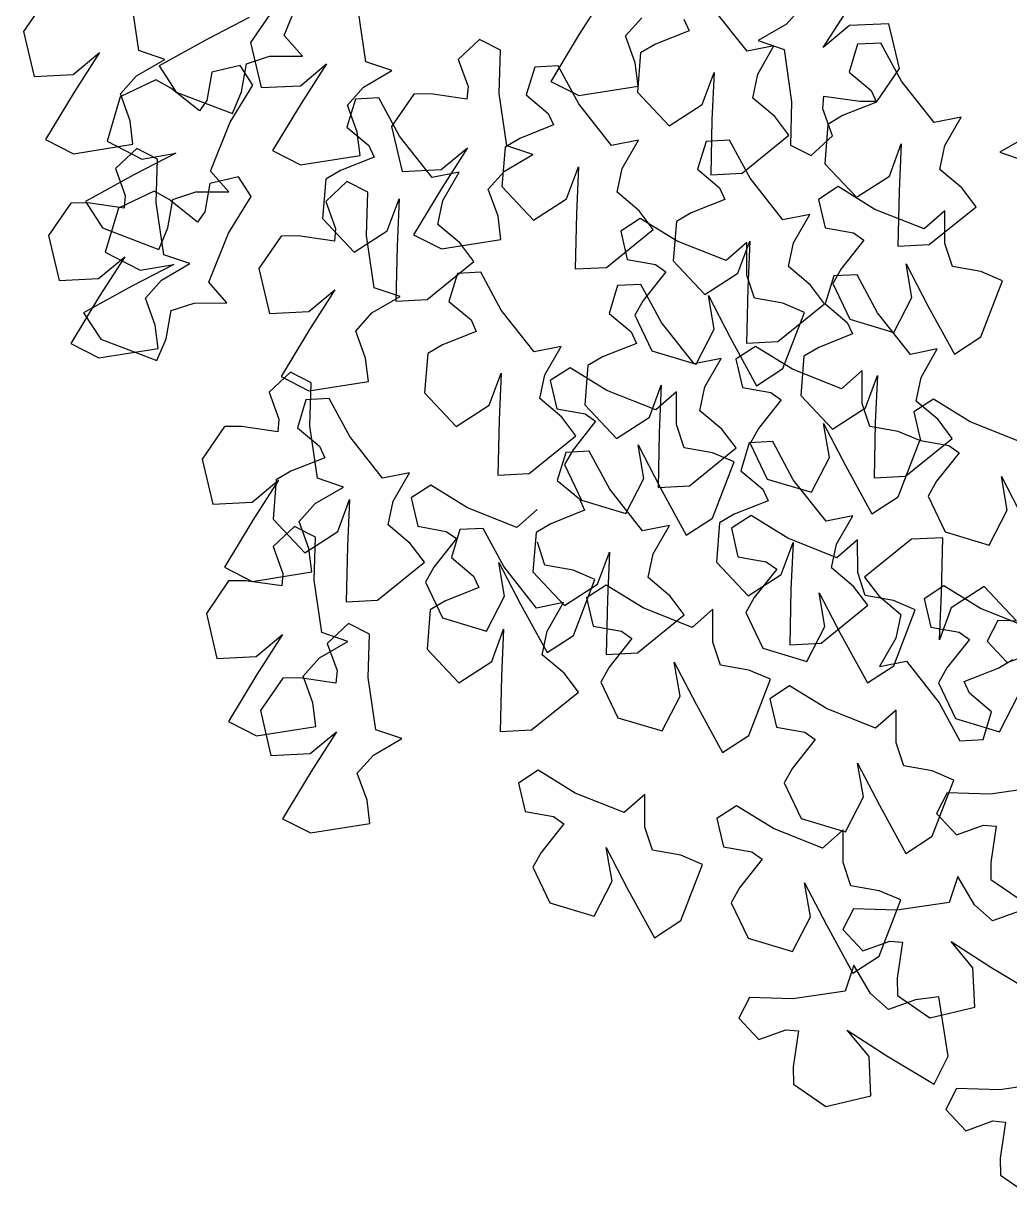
# Model space of a CAD drawing. Header units: millimetres. Extents: x 441061 to 442903, y 4515148 to 4515613.
# Drawn here: x 442384.483 to 442384.6837, y 4515545.3946 to 4515545.6338 of the extents above; entities that cross this region are included whole.
import ezdxf

# ---------------------------------------------------------------- set-up
doc = ezdxf.new("R2010")
doc.units = ezdxf.units.MM
doc.linetypes.add('CONTINUA', pattern=[0])
doc.layers.add('01_piscinas', color=254, linetype='Continuous')

# ---------------------------------------------------------------- blocks, each defined once
blk = doc.blocks.new('A$C21391103')
at = {"layer": '01_piscinas'}
for p, q in [((130.1965, 79.9935), (130.2284, 80.0736)), ((130.7186, 80.0604), (130.6771, 79.9955)), ((129.8081, 80.0532), (129.7717, 80.0002)), ((129.9597, 79.9689), (129.9472, 80.0542)), ((131.0408, 80.0414), (131.0144, 80.0119)), ((130.1396, 80.0228), (130.0713, 79.9873)), ((130.1779, 80.0348), (130.1415, 79.9818)), ((130.3294, 79.9506), (130.317, 80.0358)), ((130.7523, 79.9929), (130.7787, 80.0224)), ((130.9504, 79.9679), (130.897, 80.0355)), ((131.0745, 79.9739), (131.1159, 80.0388)), ((130.8475, 80.02), (130.8561, 80.0012)), ((131.0144, 80.0119), (130.9683, 79.9851)), ((131.1174, 80.0096), (131.0745, 79.9739)), ((131.1813, 80.0127), (131.1174, 80.0096)), ((131.1985, 79.9395), (131.1813, 80.0127)), ((129.7717, 80.0002), (129.789, 79.9269)), ((130.0713, 79.9873), (129.9926, 79.9441)), ((130.226, 79.96), (130.1965, 79.9935)), ((130.5147, 79.9867), (130.48, 79.9542)), ((130.5487, 79.9694), (130.5147, 79.9867)), ((130.6771, 79.9955), (130.6306, 79.9187)), ((130.7683, 79.9489), (130.7523, 79.9929)), ((130.8561, 80.0012), (130.801, 79.9792)), ((130.9683, 79.9851), (131.0106, 79.9707)), ((129.8529, 79.9301), (129.8958, 79.9658)), ((129.8958, 79.9658), (129.8543, 79.9009)), ((130.002, 79.9546), (129.9597, 79.9689)), ((130.1415, 79.9818), (130.1588, 79.9086)), ((130.5466, 79.8989), (130.5487, 79.9694)), ((130.777, 79.9651), (130.772, 79.901)), ((130.801, 79.9792), (130.777, 79.9651)), ((130.9942, 79.9766), (130.9504, 79.9679)), ((130.9677, 79.9303), (130.9942, 79.9766)), ((131.0106, 79.9707), (131.023, 79.8855)), ((131.1303, 79.9792), (131.1165, 79.9337)), ((131.1685, 79.9812), (131.1303, 79.9792)), ((131.2019, 79.9191), (131.1685, 79.9812)), ((129.9559, 79.9278), (130.002, 79.9546)), ((129.9926, 79.9441), (130.0205, 79.9012)), ((130.1247, 79.9445), (130.0784, 79.9337)), ((130.1455, 79.9124), (130.1247, 79.9445)), ((130.1269, 79.9014), (130.1351, 79.9475)), ((130.1351, 79.9475), (130.1727, 79.9598)), ((130.1727, 79.9598), (130.226, 79.96)), ((130.2227, 79.9117), (130.2655, 79.9474)), ((130.2655, 79.9474), (130.2241, 79.8826)), ((130.3718, 79.9363), (130.3294, 79.9506)), ((130.48, 79.9542), (130.496, 79.9103)), ((130.6427, 79.9441), (130.6046, 79.9421)), ((130.6761, 79.882), (130.6427, 79.9441)), ((130.773, 79.9109), (130.7683, 79.9489)), ((129.789, 79.9269), (129.8529, 79.9301)), ((129.9295, 79.8983), (129.9559, 79.9278)), ((130.0784, 79.9337), (130.0702, 79.8876)), ((130.3256, 79.9094), (130.3718, 79.9363)), ((130.6046, 79.9421), (130.5908, 79.8966)), ((130.8773, 79.8809), (130.8966, 79.9332)), ((130.8966, 79.9332), (130.8932, 79.8563)), ((130.9596, 79.8916), (130.9677, 79.9303)), ((131.1165, 79.9337), (131.1524, 79.9036)), ((131.1621, 79.8865), (131.1985, 79.9395)), ((129.9875, 79.9212), (129.9294, 79.8935)), ((130.0117, 79.9075), (129.9875, 79.9212)), ((130.0583, 79.8707), (130.0117, 79.9075)), ((130.1084, 79.8525), (130.1455, 79.9124)), ((130.1588, 79.9086), (130.2227, 79.9117)), ((130.2993, 79.88), (130.3256, 79.9094)), ((130.496, 79.9103), (130.4941, 79.8897)), ((130.6306, 79.9187), (130.6762, 79.8955)), ((130.6762, 79.8955), (130.773, 79.9109)), ((131.2553, 79.8515), (131.2019, 79.9191)), ((129.8543, 79.9009), (129.8078, 79.8241)), ((129.9294, 79.8935), (129.9078, 79.8214)), ((129.9455, 79.8543), (129.9295, 79.8983)), ((130.0205, 79.9012), (130.112, 79.8661)), ((130.0702, 79.8876), (130.0583, 79.8707)), ((130.112, 79.8661), (130.1269, 79.9014)), ((130.3124, 79.8897), (130.2986, 79.8442)), ((130.3506, 79.8917), (130.3124, 79.8897)), ((130.384, 79.8296), (130.3506, 79.8917)), ((130.4075, 79.898), (130.3711, 79.845)), ((130.4354, 79.8982), (130.4075, 79.898)), ((130.4941, 79.8897), (130.4354, 79.8982)), ((130.5591, 79.8137), (130.5466, 79.8989)), ((130.5908, 79.8966), (130.6266, 79.8665)), ((130.772, 79.901), (130.8236, 79.8462)), ((130.9954, 79.8615), (130.9596, 79.8916)), ((131.0736, 79.8742), (131.0755, 79.8947)), ((131.0755, 79.8947), (131.1343, 79.8862)), ((131.1524, 79.9036), (131.161, 79.8849)), ((130.2241, 79.8826), (130.1776, 79.8058)), ((130.3152, 79.836), (130.2993, 79.88)), ((130.7295, 79.8144), (130.6761, 79.882)), ((130.8236, 79.8462), (130.8773, 79.8809)), ((131.023, 79.8855), (131.0209, 79.815)), ((131.0896, 79.8302), (131.0736, 79.8742)), ((131.161, 79.8849), (131.1059, 79.8629)), ((131.1343, 79.8862), (131.1621, 79.8865)), ((129.9501, 79.8162), (129.9455, 79.8543)), ((130.0766, 79.7724), (130.1084, 79.8525)), ((130.6266, 79.8665), (130.6353, 79.8477)), ((130.8932, 79.8563), (130.8913, 79.7666)), ((131.0185, 79.8309), (130.9954, 79.8615)), ((131.0819, 79.8487), (131.0769, 79.7846)), ((131.1059, 79.8629), (131.0819, 79.8487)), ((131.2991, 79.8603), (131.2553, 79.8515)), ((131.2726, 79.814), (131.2991, 79.8603)), ((130.2986, 79.8442), (130.3345, 79.8141)), ((130.3199, 79.7979), (130.3152, 79.836)), ((130.3711, 79.845), (130.3884, 79.7717)), ((130.4374, 79.762), (130.384, 79.8296)), ((130.6353, 79.8477), (130.5801, 79.8257)), ((130.9423, 79.7692), (131.0185, 79.8309)), ((131.055, 79.7977), (131.0896, 79.8302)), ((131.408, 79.8299), (131.3619, 79.8031)), ((129.8078, 79.8241), (129.8534, 79.8009)), ((129.8534, 79.8009), (129.9501, 79.8162)), ((129.9078, 79.8214), (129.9647, 79.7922)), ((130.3345, 79.8141), (130.3431, 79.7953)), ((130.4523, 79.7749), (130.4952, 79.8106)), ((130.4952, 79.8106), (130.4537, 79.7457)), ((130.5561, 79.8116), (130.5511, 79.7475)), ((130.5801, 79.8257), (130.5561, 79.8116)), ((130.6014, 79.7994), (130.5591, 79.8137)), ((130.7733, 79.8231), (130.7295, 79.8144)), ((130.7468, 79.7769), (130.7733, 79.8231)), ((130.8837, 79.8209), (130.8699, 79.7754)), ((130.9218, 79.8229), (130.8837, 79.8209)), ((130.9552, 79.7608), (130.9218, 79.8229)), ((131.0209, 79.815), (131.055, 79.7977)), ((131.1822, 79.7645), (131.2015, 79.8169)), ((131.2015, 79.8169), (131.1981, 79.7399)), ((131.2644, 79.7753), (131.2726, 79.814)), ((129.9562, 79.8092), (129.9215, 79.7767)), ((130.0197, 79.8016), (129.9513, 79.7662)), ((129.9902, 79.7919), (129.9562, 79.8092)), ((129.9647, 79.7922), (130.0197, 79.8016)), ((129.9881, 79.7214), (129.9902, 79.7919)), ((130.1776, 79.8058), (130.2231, 79.7826)), ((130.2231, 79.7826), (130.3199, 79.7979)), ((130.3431, 79.7953), (130.288, 79.7733)), ((130.5553, 79.7725), (130.6014, 79.7994)), ((131.3619, 79.8031), (131.4042, 79.7887)), ((129.9215, 79.7767), (129.9375, 79.7327)), ((130.1061, 79.7388), (130.0766, 79.7724)), ((130.288, 79.7733), (130.264, 79.7592)), ((130.3884, 79.7717), (130.4523, 79.7749)), ((130.5289, 79.7431), (130.5553, 79.7725)), ((130.6565, 79.7274), (130.6758, 79.7797)), ((130.6758, 79.7797), (130.6723, 79.7028)), ((130.7387, 79.7381), (130.7468, 79.7769)), ((130.8699, 79.7754), (130.9057, 79.7453)), ((131.0769, 79.7846), (131.1284, 79.7298)), ((131.3003, 79.7452), (131.2644, 79.7753)), ((129.9513, 79.7662), (129.8727, 79.7229)), ((130.1217, 79.7633), (130.0754, 79.7525)), ((130.1425, 79.7313), (130.1217, 79.7633)), ((130.264, 79.7592), (130.259, 79.6951)), ((130.2987, 79.7555), (130.264, 79.723)), ((130.3327, 79.7382), (130.2987, 79.7555)), ((130.4812, 79.7707), (130.4374, 79.762)), ((130.4547, 79.7245), (130.4812, 79.7707)), ((130.8913, 79.7666), (130.9423, 79.7692)), ((131.0086, 79.6932), (130.9552, 79.7608)), ((131.1284, 79.7298), (131.1822, 79.7645)), ((129.9845, 79.74), (129.9265, 79.7123)), ((130.0088, 79.7263), (129.9845, 79.74)), ((130.0151, 79.7263), (130.0527, 79.7387)), ((130.0527, 79.7387), (130.1061, 79.7388)), ((130.0754, 79.7525), (130.0673, 79.7064)), ((130.3306, 79.6677), (130.3327, 79.7382)), ((130.4537, 79.7457), (130.4072, 79.6689)), ((130.5449, 79.6991), (130.5289, 79.7431)), ((130.5511, 79.7475), (130.6027, 79.6927)), ((130.7745, 79.708), (130.7387, 79.7381)), ((130.9057, 79.7453), (130.9144, 79.7265)), ((131.0987, 79.7472), (131.0667, 79.7264)), ((131.1587, 79.7102), (131.0987, 79.7472)), ((131.1981, 79.7399), (131.1962, 79.6502)), ((131.3234, 79.7145), (131.3003, 79.7452)), ((129.849, 79.7204), (129.8126, 79.6674)), ((129.8768, 79.7207), (129.849, 79.7204)), ((129.8727, 79.7229), (129.9005, 79.6801)), ((129.9356, 79.7122), (129.8768, 79.7207)), ((129.9375, 79.7327), (129.9356, 79.7122)), ((130.0006, 79.6362), (129.9881, 79.7214)), ((130.007, 79.6803), (130.0151, 79.7263)), ((130.0554, 79.6895), (130.0088, 79.7263)), ((130.1055, 79.6713), (130.1425, 79.7313)), ((130.264, 79.723), (130.28, 79.679)), ((130.3643, 79.675), (130.3836, 79.7273)), ((130.3836, 79.7273), (130.3802, 79.6504)), ((130.4465, 79.6857), (130.4547, 79.7245)), ((130.6027, 79.6927), (130.6565, 79.7274)), ((130.9144, 79.7265), (130.8592, 79.7046)), ((131.0667, 79.7264), (131.0775, 79.6801)), ((131.2472, 79.6529), (131.3234, 79.7145)), ((129.9265, 79.7123), (129.9048, 79.6403)), ((130.0673, 79.7064), (130.0554, 79.6895)), ((130.5495, 79.661), (130.5449, 79.6991)), ((130.6723, 79.7028), (130.6704, 79.6131)), ((130.7765, 79.6955), (130.7445, 79.6747)), ((130.7976, 79.6774), (130.7745, 79.708)), ((130.8365, 79.6585), (130.7765, 79.6955)), ((130.8592, 79.7046), (130.8352, 79.6904)), ((131.0524, 79.7019), (131.0086, 79.6932)), ((131.0259, 79.6557), (131.0524, 79.7019)), ((131.2387, 79.6783), (131.1587, 79.7102)), ((131.2723, 79.7078), (131.2387, 79.6783)), ((131.2725, 79.6545), (131.2723, 79.7078)), ((129.9005, 79.6801), (129.992, 79.645)), ((129.992, 79.645), (130.007, 79.6803)), ((130.259, 79.6951), (130.3105, 79.6403)), ((130.28, 79.679), (130.2781, 79.6584)), ((130.4824, 79.6556), (130.4465, 79.6857)), ((130.7214, 79.6157), (130.7976, 79.6774)), ((130.8352, 79.6904), (130.8302, 79.6263)), ((131.0775, 79.6801), (131.1236, 79.672)), ((129.8126, 79.6674), (129.8299, 79.5942)), ((130.0736, 79.5913), (130.1055, 79.6713)), ((130.1915, 79.6667), (130.1551, 79.6137)), ((130.2193, 79.667), (130.1915, 79.6667)), ((130.2781, 79.6584), (130.2193, 79.667)), ((130.3105, 79.6403), (130.3643, 79.675)), ((130.343, 79.5824), (130.3306, 79.6677)), ((130.4072, 79.6689), (130.4528, 79.6457)), ((130.4528, 79.6457), (130.5495, 79.661)), ((130.7445, 79.6747), (130.7553, 79.6285)), ((130.9165, 79.6266), (130.8365, 79.6585)), ((130.9355, 79.6062), (130.9548, 79.6585)), ((130.9548, 79.6585), (130.9514, 79.5816)), ((131.1404, 79.6601), (131.1036, 79.6135)), ((131.1236, 79.672), (131.1404, 79.6601)), ((129.9048, 79.6403), (129.9617, 79.611)), ((130.3802, 79.6504), (130.3783, 79.5607)), ((130.5055, 79.625), (130.4824, 79.6556)), ((130.9501, 79.6561), (130.9165, 79.6266)), ((130.9502, 79.6028), (130.9501, 79.6561)), ((131.0178, 79.6169), (131.0259, 79.6557)), ((131.1962, 79.6502), (131.2472, 79.6529)), ((131.2848, 79.6169), (131.2725, 79.6545)), ((129.8938, 79.5973), (129.9367, 79.633)), ((129.9367, 79.633), (129.8952, 79.5681)), ((130.0167, 79.6205), (129.9484, 79.585)), ((129.9617, 79.611), (130.0167, 79.6205)), ((129.9968, 79.595), (130.0429, 79.6218)), ((130.0429, 79.6218), (130.0006, 79.6362)), ((130.4293, 79.5634), (130.5055, 79.625)), ((130.7553, 79.6285), (130.8014, 79.6203)), ((130.8014, 79.6203), (130.8182, 79.6084)), ((130.8302, 79.6263), (130.8818, 79.5715)), ((131.2095, 79.6214), (131.245, 79.5531)), ((131.219, 79.5664), (131.2095, 79.6214)), ((130.1551, 79.6137), (130.1724, 79.5405)), ((130.4786, 79.6058), (130.4648, 79.5603)), ((130.5167, 79.6078), (130.4786, 79.6058)), ((130.5501, 79.5457), (130.5167, 79.6078)), ((130.6704, 79.6131), (130.7214, 79.6157)), ((130.8182, 79.6084), (130.7814, 79.5618)), ((130.8818, 79.5715), (130.9355, 79.6062)), ((130.9626, 79.5652), (130.9502, 79.6028)), ((131.0536, 79.5868), (131.0178, 79.6169)), ((131.0916, 79.6016), (131.0778, 79.5561)), ((131.1036, 79.6135), (131.09, 79.5892)), ((131.1297, 79.6036), (131.0916, 79.6016)), ((131.1631, 79.5415), (131.1297, 79.6036)), ((131.3309, 79.6087), (131.2848, 79.6169)), ((131.3662, 79.5937), (131.3309, 79.6087)), ((129.8299, 79.5942), (129.8938, 79.5973)), ((129.9484, 79.585), (129.8697, 79.5418)), ((129.9704, 79.5656), (129.9968, 79.595)), ((130.1031, 79.5577), (130.0736, 79.5913)), ((130.3854, 79.5681), (130.343, 79.5824)), ((130.7395, 79.586), (130.7257, 79.5405)), ((130.7776, 79.588), (130.7395, 79.586)), ((130.811, 79.5259), (130.7776, 79.588)), ((130.9514, 79.5816), (130.9495, 79.4919)), ((131.0767, 79.5562), (131.0536, 79.5868)), ((131.09, 79.5892), (131.1177, 79.5312)), ((131.3311, 79.5023), (131.3662, 79.5937)), ((129.8952, 79.5681), (129.8487, 79.4914)), ((129.9864, 79.5216), (129.9704, 79.5656)), ((130.2363, 79.5436), (130.2791, 79.5793)), ((130.2791, 79.5793), (130.2377, 79.5144)), ((130.3392, 79.5413), (130.3854, 79.5681)), ((130.3783, 79.5607), (130.4293, 79.5634)), ((130.7814, 79.5618), (130.7678, 79.5375)), ((130.8873, 79.5697), (130.9227, 79.5014)), ((130.8968, 79.5148), (130.8873, 79.5697)), ((131.0087, 79.5571), (130.9626, 79.5652)), ((131.1897, 79.5095), (131.219, 79.5664)), ((130.004, 79.4991), (130.0122, 79.5452)), ((130.0122, 79.5452), (130.0498, 79.5575)), ((130.0498, 79.5575), (130.1031, 79.5577)), ((130.1724, 79.5405), (130.2363, 79.5436)), ((130.4648, 79.5603), (130.5007, 79.5302)), ((130.6035, 79.4781), (130.5501, 79.5457)), ((131.0005, 79.4946), (131.0767, 79.5562)), ((131.044, 79.5421), (131.0087, 79.5571)), ((131.0778, 79.5561), (131.1136, 79.526)), ((131.245, 79.5531), (131.2882, 79.4744)), ((129.8697, 79.5418), (129.8976, 79.4989)), ((130.3129, 79.5118), (130.3392, 79.5413)), ((130.5007, 79.5302), (130.5093, 79.5114)), ((130.7257, 79.5405), (130.7615, 79.5104)), ((130.7678, 79.5375), (130.7955, 79.4795)), ((130.8644, 79.4583), (130.811, 79.5259)), ((131.0088, 79.4506), (131.044, 79.5421)), ((131.1136, 79.526), (131.1223, 79.5073)), ((131.1177, 79.5312), (131.1897, 79.5095)), ((131.2165, 79.4739), (131.1631, 79.5415)), ((129.991, 79.4835), (129.9864, 79.5216)), ((130.2377, 79.5144), (130.1912, 79.4377)), ((130.3289, 79.4678), (130.3129, 79.5118)), ((130.5093, 79.5114), (130.4541, 79.4894)), ((130.7615, 79.5104), (130.7702, 79.4917)), ((130.8675, 79.4578), (130.8968, 79.5148)), ((131.1223, 79.5073), (131.0671, 79.4853)), ((129.8487, 79.4914), (129.8943, 79.4682)), ((129.8976, 79.4989), (129.989, 79.4638)), ((129.989, 79.4638), (130.004, 79.4991)), ((130.4541, 79.4894), (130.4302, 79.4753)), ((130.6473, 79.4868), (130.6035, 79.4781)), ((130.6208, 79.4406), (130.6473, 79.4868)), ((130.7702, 79.4917), (130.715, 79.4697)), ((130.9227, 79.5014), (130.966, 79.4227)), ((130.9643, 79.4868), (130.9322, 79.466)), ((130.9495, 79.4919), (131.0005, 79.4946)), ((131.0242, 79.4497), (130.9643, 79.4868)), ((131.0671, 79.4853), (131.0431, 79.4711)), ((131.2882, 79.4744), (131.3311, 79.5023)), ((129.8943, 79.4682), (129.991, 79.4835)), ((130.3335, 79.4298), (130.3289, 79.4678)), ((130.4302, 79.4753), (130.4251, 79.4112)), ((130.715, 79.4697), (130.6911, 79.4555)), ((130.7955, 79.4795), (130.8675, 79.4578)), ((130.9082, 79.4671), (130.8644, 79.4583)), ((130.8817, 79.4208), (130.9082, 79.4671)), ((130.9322, 79.466), (130.943, 79.4197)), ((131.0431, 79.4711), (131.0381, 79.407)), ((131.2603, 79.4827), (131.2165, 79.4739)), ((131.2338, 79.4364), (131.2603, 79.4827)), ((130.662, 79.4522), (130.6299, 79.4314)), ((130.7219, 79.4151), (130.662, 79.4522)), ((130.6911, 79.4555), (130.686, 79.3915)), ((130.966, 79.4227), (131.0088, 79.4506)), ((131.1043, 79.4179), (131.0242, 79.4497)), ((131.1378, 79.4474), (131.1043, 79.4179)), ((131.138, 79.394), (131.1378, 79.4474)), ((130.2065, 79.445), (130.1718, 79.4125)), ((130.1912, 79.4377), (130.2367, 79.4145)), ((130.2405, 79.4277), (130.2065, 79.445)), ((130.2367, 79.4145), (130.3335, 79.4298)), ((130.2384, 79.3572), (130.2405, 79.4277)), ((130.5305, 79.3911), (130.5498, 79.4434)), ((130.5498, 79.4434), (130.5463, 79.3665)), ((130.6127, 79.4018), (130.6208, 79.4406)), ((130.6299, 79.4314), (130.6407, 79.3851)), ((131.1435, 79.3869), (131.1627, 79.4393)), ((131.1627, 79.4393), (131.1593, 79.3623)), ((131.2257, 79.3977), (131.2338, 79.4364)), ((130.1718, 79.4125), (130.1878, 79.3685)), ((130.4251, 79.4112), (130.4767, 79.3564)), ((130.802, 79.3833), (130.7219, 79.4151)), ((130.7914, 79.3713), (130.8107, 79.4237)), ((130.8355, 79.4128), (130.802, 79.3833)), ((130.8107, 79.4237), (130.8072, 79.3468)), ((130.8357, 79.3594), (130.8355, 79.4128)), ((130.8736, 79.3821), (130.8817, 79.4208)), ((130.943, 79.4197), (130.9891, 79.4116)), ((130.9891, 79.4116), (131.006, 79.3996)), ((130.2317, 79.3998), (130.2179, 79.3544)), ((130.2698, 79.4018), (130.2317, 79.3998)), ((130.3032, 79.3398), (130.2698, 79.4018)), ((130.4767, 79.3564), (130.5305, 79.3911)), ((130.6486, 79.3717), (130.6127, 79.4018)), ((130.686, 79.3915), (130.7376, 79.3366)), ((131.006, 79.3996), (130.9692, 79.353)), ((131.0381, 79.407), (131.0897, 79.3522)), ((131.1503, 79.3564), (131.138, 79.394)), ((131.2539, 79.4008), (131.2219, 79.38)), ((131.2615, 79.3676), (131.2257, 79.3977)), ((131.3139, 79.3638), (131.2539, 79.4008)), ((130.6407, 79.3851), (130.6868, 79.377)), ((130.6716, 79.3411), (130.6486, 79.3717)), ((130.6868, 79.377), (130.7037, 79.365)), ((130.7376, 79.3366), (130.7914, 79.3713)), ((130.9094, 79.352), (130.8736, 79.3821)), ((131.0897, 79.3522), (131.1435, 79.3869)), ((131.2219, 79.38), (131.2327, 79.3338)), ((130.0993, 79.3562), (130.0629, 79.3032)), ((130.1271, 79.3565), (130.0993, 79.3562)), ((130.1859, 79.3479), (130.1271, 79.3565)), ((130.1878, 79.3685), (130.1859, 79.3479)), ((130.2179, 79.3544), (130.2538, 79.3243)), ((130.2508, 79.2719), (130.2384, 79.3572)), ((130.5463, 79.3665), (130.5444, 79.2768)), ((130.7037, 79.365), (130.6669, 79.3184)), ((130.848, 79.3218), (130.8357, 79.3594)), ((130.9325, 79.3214), (130.9094, 79.352)), ((130.9692, 79.353), (130.9555, 79.3288)), ((131.075, 79.361), (131.1105, 79.2926)), ((131.0845, 79.306), (131.075, 79.361)), ((131.1964, 79.3483), (131.1503, 79.3564)), ((131.1593, 79.3623), (131.1574, 79.2726)), ((131.2846, 79.337), (131.2615, 79.3676)), ((131.394, 79.3319), (131.3139, 79.3638)), ((130.3566, 79.2722), (130.3032, 79.3398)), ((130.5955, 79.2795), (130.6716, 79.3411)), ((130.8072, 79.3468), (130.8053, 79.257)), ((130.9922, 79.3318), (130.954, 79.3298)), ((131.0256, 79.2697), (130.9922, 79.3318)), ((131.2317, 79.3333), (131.1964, 79.3483)), ((131.1966, 79.2418), (131.2317, 79.3333)), ((131.2084, 79.2753), (131.2846, 79.337)), ((131.2327, 79.3338), (131.2788, 79.3256)), ((130.2538, 79.3243), (130.2624, 79.3055)), ((130.6551, 79.3141), (130.6413, 79.2686)), ((130.6669, 79.3184), (130.6532, 79.2942)), ((130.6932, 79.3161), (130.6551, 79.3141)), ((130.7266, 79.2541), (130.6932, 79.3161)), ((130.7728, 79.3264), (130.8082, 79.258)), ((130.7822, 79.2714), (130.7728, 79.3264)), ((130.8941, 79.3137), (130.848, 79.3218)), ((130.8564, 79.2597), (130.9325, 79.3214)), ((130.9294, 79.2987), (130.8941, 79.3137)), ((130.954, 79.3298), (130.9402, 79.2843)), ((130.9555, 79.3288), (130.9832, 79.2707)), ((131.2957, 79.3137), (131.2589, 79.2671)), ((131.2788, 79.3256), (131.2957, 79.3137)), ((130.0629, 79.3032), (130.0801, 79.23)), ((130.2624, 79.3055), (130.2072, 79.2835)), ((130.6532, 79.2942), (130.6809, 79.2362)), ((130.8943, 79.2072), (130.9294, 79.2987)), ((131.0553, 79.2491), (131.0845, 79.306)), ((130.2072, 79.2835), (130.1833, 79.2694)), ((130.4004, 79.2809), (130.3566, 79.2722)), ((130.3739, 79.2346), (130.4004, 79.2809)), ((130.5444, 79.2768), (130.5955, 79.2795)), ((130.9402, 79.2843), (130.9761, 79.2542)), ((131.1105, 79.2926), (131.1537, 79.214)), ((131.1574, 79.2726), (131.2084, 79.2753)), ((131.3647, 79.275), (131.4002, 79.2067)), ((131.3742, 79.22), (131.3647, 79.275)), ((130.144, 79.2331), (130.1869, 79.2688)), ((130.1869, 79.2688), (130.1455, 79.2039)), ((130.1833, 79.2694), (130.1782, 79.2053)), ((130.247, 79.2308), (130.2931, 79.2576)), ((130.2931, 79.2576), (130.2508, 79.2719)), ((130.4352, 79.2607), (130.4031, 79.2399)), ((130.4951, 79.2237), (130.4352, 79.2607)), ((130.6413, 79.2686), (130.6772, 79.2385)), ((130.753, 79.2145), (130.7822, 79.2714)), ((130.8053, 79.257), (130.8564, 79.2597)), ((130.8082, 79.258), (130.8514, 79.1794)), ((130.9832, 79.2707), (131.0553, 79.2491)), ((131.079, 79.2021), (131.0256, 79.2697)), ((131.2589, 79.2671), (131.2452, 79.2428)), ((130.2836, 79.1851), (130.3029, 79.2375)), ((130.3029, 79.2375), (130.2994, 79.1606)), ((130.4031, 79.2399), (130.4139, 79.1937)), ((130.6772, 79.2385), (130.6858, 79.2198)), ((130.6809, 79.2362), (130.753, 79.2145)), ((130.78, 79.1864), (130.7266, 79.2541)), ((130.9761, 79.2542), (130.9847, 79.2354)), ((131.1537, 79.214), (131.1966, 79.2418)), ((131.2452, 79.2428), (131.2729, 79.1848)), ((130.0801, 79.23), (130.144, 79.2331)), ((130.2206, 79.2013), (130.247, 79.2308)), ((130.3658, 79.1959), (130.3739, 79.2346)), ((130.5752, 79.1918), (130.4951, 79.2237)), ((130.6087, 79.2213), (130.5752, 79.1918)), ((130.6858, 79.2198), (130.6306, 79.1978)), ((130.9847, 79.2354), (130.9295, 79.2135)), ((131.345, 79.1631), (131.3742, 79.22)), ((130.1455, 79.2039), (130.099, 79.1272)), ((130.1782, 79.2053), (130.2298, 79.1505)), ((130.2366, 79.1573), (130.2206, 79.2013)), ((130.6306, 79.1978), (130.6067, 79.1836)), ((130.8514, 79.1794), (130.8943, 79.2072)), ((130.9056, 79.1993), (130.9006, 79.1352)), ((130.9295, 79.2135), (130.9056, 79.1993)), ((130.9568, 79.2113), (130.9248, 79.1905)), ((131.0168, 79.1742), (130.9568, 79.2113)), ((131.1228, 79.2108), (131.079, 79.2021)), ((131.0962, 79.1646), (131.1228, 79.2108)), ((130.2131, 79.1935), (130.1784, 79.161)), ((130.2472, 79.1762), (130.2131, 79.1935)), ((130.2298, 79.1505), (130.2836, 79.1851)), ((130.4017, 79.1658), (130.3658, 79.1959)), ((130.4139, 79.1937), (130.46, 79.1855)), ((130.46, 79.1855), (130.4769, 79.1736)), ((130.4826, 79.1883), (130.4688, 79.1428)), ((130.5207, 79.1903), (130.4826, 79.1883)), ((130.5541, 79.1282), (130.5207, 79.1903)), ((130.6067, 79.1836), (130.6016, 79.1196)), ((130.8238, 79.1952), (130.78, 79.1864)), ((130.7973, 79.1489), (130.8238, 79.1952)), ((130.9248, 79.1905), (130.9356, 79.1442)), ((131.2729, 79.1848), (131.345, 79.1631)), ((130.1784, 79.161), (130.1944, 79.117)), ((130.245, 79.1057), (130.2472, 79.1762)), ((130.2994, 79.1606), (130.2975, 79.0708)), ((130.4247, 79.1352), (130.4017, 79.1658)), ((130.4769, 79.1736), (130.4401, 79.127)), ((130.6212, 79.1304), (130.6089, 79.168)), ((131.0059, 79.1151), (131.0252, 79.1674)), ((131.0968, 79.1424), (131.0168, 79.1742)), ((131.0252, 79.1674), (131.0217, 79.0905)), ((131.0881, 79.1258), (131.0962, 79.1646)), ((131.1304, 79.1719), (131.0968, 79.1424)), ((131.1306, 79.1185), (131.1304, 79.1719)), ((131.218, 79.1726), (131.1419, 79.1109)), ((131.2691, 79.1752), (131.218, 79.1726)), ((131.2672, 79.0855), (131.2691, 79.1752)), ((130.2413, 79.1193), (130.2366, 79.1573)), ((130.4688, 79.1428), (130.5047, 79.1127)), ((130.707, 79.0994), (130.7263, 79.1518)), ((130.7263, 79.1518), (130.7228, 79.0749)), ((130.7892, 79.1102), (130.7973, 79.1489)), ((130.9356, 79.1442), (130.9817, 79.1361)), ((130.099, 79.1272), (130.1445, 79.104)), ((130.3486, 79.0735), (130.4247, 79.1352)), ((130.4401, 79.127), (130.4264, 79.1027)), ((130.5459, 79.1349), (130.5814, 79.0666)), ((130.5554, 79.0799), (130.5459, 79.1349)), ((130.6075, 79.0606), (130.5541, 79.1282)), ((130.6673, 79.1222), (130.6212, 79.1304)), ((130.7026, 79.1073), (130.6673, 79.1222)), ((130.9006, 79.1352), (130.9521, 79.0804)), ((130.9986, 79.1241), (130.9618, 79.0775)), ((130.9817, 79.1361), (130.9986, 79.1241)), ((131.124, 79.0957), (131.0881, 79.1258)), ((130.1059, 79.1047), (130.0696, 79.0517)), ((130.1338, 79.105), (130.1059, 79.1047)), ((130.1925, 79.0965), (130.1338, 79.105)), ((130.1445, 79.104), (130.2413, 79.1193)), ((130.1944, 79.117), (130.1925, 79.0965)), ((130.2575, 79.0205), (130.245, 79.1057)), ((130.4264, 79.1027), (130.4541, 79.0447)), ((130.5047, 79.1127), (130.5133, 79.0939)), ((130.6016, 79.1196), (130.6532, 79.0648)), ((130.6675, 79.0158), (130.7026, 79.1073)), ((130.8251, 79.0801), (130.7892, 79.1102)), ((130.9521, 79.0804), (131.0059, 79.1151)), ((131.1429, 79.0809), (131.1306, 79.1185)), ((131.1419, 79.1109), (131.1649, 79.0803)), ((130.5133, 79.0939), (130.4581, 79.072)), ((130.6532, 79.0648), (130.707, 79.0994)), ((130.721, 79.0979), (130.689, 79.0771)), ((130.781, 79.0609), (130.721, 79.0979)), ((131.0217, 79.0905), (131.0199, 79.0008)), ((131.0676, 79.0855), (131.1031, 79.0172)), ((131.0771, 79.0305), (131.0676, 79.0855)), ((131.1471, 79.0651), (131.124, 79.0957)), ((131.2707, 79.0967), (131.2387, 79.0758)), ((131.2637, 79.0086), (131.2672, 79.0855)), ((131.3307, 79.0596), (131.2707, 79.0967)), ((131.3368, 79.0956), (131.283, 79.0609)), ((131.3884, 79.0408), (131.3368, 79.0956)), ((130.2975, 79.0708), (130.3486, 79.0735)), ((130.4581, 79.072), (130.4342, 79.0578)), ((130.5262, 79.023), (130.5554, 79.0799)), ((130.5814, 79.0666), (130.6246, 78.9879)), ((130.6514, 79.0694), (130.6075, 79.0606)), ((130.6248, 79.0231), (130.6514, 79.0694)), ((130.689, 79.0771), (130.6998, 79.0309)), ((130.7228, 79.0749), (130.7209, 78.9851)), ((130.8481, 79.0495), (130.8251, 79.0801)), ((130.9618, 79.0775), (130.9481, 79.0533)), ((131.0709, 79.0035), (131.1471, 79.0651)), ((131.189, 79.0728), (131.1429, 79.0809)), ((131.1649, 79.0803), (131.2008, 79.0502)), ((131.2243, 79.0578), (131.189, 79.0728)), ((131.2387, 79.0758), (131.2495, 79.0296)), ((130.0696, 79.0517), (130.0868, 78.9785)), ((130.4342, 79.0578), (130.4292, 78.9937)), ((130.772, 78.9878), (130.8481, 79.0495)), ((130.861, 79.029), (130.781, 79.0609)), ((130.8946, 79.0585), (130.861, 79.029)), ((130.8948, 79.0052), (130.8946, 79.0585)), ((130.9481, 79.0533), (130.9758, 78.9953)), ((131.1892, 78.9663), (131.2243, 79.0578)), ((131.2008, 79.0502), (131.1927, 79.0115)), ((131.283, 79.0609), (131.2637, 79.0086)), ((131.4108, 79.0278), (131.3307, 79.0596)), ((130.3012, 79.0351), (130.2665, 79.0027)), ((130.3352, 79.0178), (130.3012, 79.0351)), ((130.4541, 79.0447), (130.5262, 79.023)), ((130.5345, 78.9736), (130.5538, 79.0259)), ((130.5538, 79.0259), (130.5503, 78.949)), ((130.6998, 79.0309), (130.7459, 79.0227)), ((131.0478, 78.9736), (131.0771, 79.0305)), ((131.2495, 79.0296), (131.2956, 79.0214)), ((131.3588, 79.0405), (131.3415, 79.0065)), ((131.4293, 79.0384), (131.3588, 79.0405)), ((130.1507, 78.9816), (130.1936, 79.0173)), ((130.1936, 79.0173), (130.1521, 78.9524)), ((130.2998, 79.0061), (130.2575, 79.0205)), ((130.3331, 78.9474), (130.3352, 79.0178)), ((130.6167, 78.9844), (130.6248, 79.0231)), ((130.6246, 78.9879), (130.6675, 79.0158)), ((130.7627, 79.0108), (130.7259, 78.9642)), ((130.7459, 79.0227), (130.7627, 79.0108)), ((131.1031, 79.0172), (131.1463, 78.9385)), ((131.1927, 79.0115), (131.1661, 78.9652)), ((131.3125, 79.0095), (131.2757, 78.9629)), ((131.2956, 79.0214), (131.3125, 79.0095)), ((131.3415, 79.0065), (131.374, 78.9718)), ((130.2537, 78.9793), (130.2998, 79.0061)), ((130.2665, 79.0027), (130.2825, 78.9587)), ((130.4292, 78.9937), (130.4807, 78.9389)), ((130.7209, 78.9851), (130.772, 78.9878)), ((130.9071, 78.9676), (130.8948, 79.0052)), ((130.9758, 78.9953), (131.0478, 78.9736)), ((131.0199, 79.0008), (131.0709, 79.0035)), ((131.374, 78.9718), (131.418, 78.9878)), ((130.0868, 78.9785), (130.1507, 78.9816)), ((130.2273, 78.9498), (130.2537, 78.9793)), ((130.4807, 78.9389), (130.5345, 78.9736)), ((130.6526, 78.9543), (130.6167, 78.9844)), ((130.8318, 78.9721), (130.8673, 78.9038)), ((130.8413, 78.9172), (130.8318, 78.9721)), ((131.1661, 78.9652), (131.21, 78.9739)), ((131.21, 78.9739), (131.2634, 78.9063)), ((131.3594, 78.9626), (131.3833, 78.9767)), ((130.1521, 78.9524), (130.1056, 78.8757)), ((130.2433, 78.9059), (130.2273, 78.9498)), ((130.2825, 78.9587), (130.2806, 78.9381)), ((130.6756, 78.9236), (130.6526, 78.9543)), ((130.7259, 78.9642), (130.7123, 78.9399)), ((130.9532, 78.9595), (130.9071, 78.9676)), ((130.9885, 78.9445), (130.9532, 78.9595)), ((131.1463, 78.9385), (131.1892, 78.9663)), ((131.2757, 78.9629), (131.262, 78.9386)), ((131.3042, 78.9406), (131.3594, 78.9626)), ((130.194, 78.9464), (130.1576, 78.8934)), ((130.2218, 78.9467), (130.194, 78.9464)), ((130.2806, 78.9381), (130.2218, 78.9467)), ((130.3455, 78.8621), (130.3331, 78.9474)), ((130.5503, 78.949), (130.5484, 78.8593)), ((130.7123, 78.9399), (130.74, 78.8819)), ((130.9534, 78.853), (130.9885, 78.9445)), ((131.0197, 78.9336), (130.9877, 78.9128)), ((131.0796, 78.8966), (131.0197, 78.9336)), ((131.262, 78.9386), (131.2897, 78.8806)), ((131.3128, 78.9218), (131.3042, 78.9406)), ((130.5995, 78.862), (130.6756, 78.9236)), ((130.812, 78.8602), (130.8413, 78.9172)), ((130.9877, 78.9128), (130.9985, 78.8666)), ((131.3487, 78.8917), (131.3128, 78.9218)), ((131.3618, 78.859), (131.391, 78.9159)), ((130.1576, 78.8934), (130.1748, 78.8201)), ((130.248, 78.8678), (130.2433, 78.9059)), ((130.8673, 78.9038), (130.9105, 78.8252)), ((131.1597, 78.8647), (131.0796, 78.8966)), ((131.1933, 78.8942), (131.1597, 78.8647)), ((131.1934, 78.8409), (131.1933, 78.8942)), ((131.2634, 78.9063), (131.2968, 78.8442)), ((130.1056, 78.8757), (130.1512, 78.8525)), ((130.74, 78.8819), (130.812, 78.8602)), ((131.2897, 78.8806), (131.3618, 78.859)), ((131.3349, 78.8462), (131.3487, 78.8917)), ((130.1512, 78.8525), (130.248, 78.8678)), ((130.2387, 78.8233), (130.2816, 78.859)), ((130.2816, 78.859), (130.2402, 78.7941)), ((130.3878, 78.8478), (130.3455, 78.8621)), ((130.5484, 78.8593), (130.5995, 78.862)), ((130.9985, 78.8666), (131.0445, 78.8584)), ((131.0445, 78.8584), (131.0614, 78.8465)), ((130.3417, 78.821), (130.3878, 78.8478)), ((130.9105, 78.8252), (130.9534, 78.853)), ((131.0614, 78.8465), (131.0246, 78.7999)), ((131.2058, 78.8033), (131.1934, 78.8409)), ((131.2968, 78.8442), (131.3349, 78.8462)), ((130.1748, 78.8201), (130.2387, 78.8233)), ((130.3153, 78.7915), (130.3417, 78.821)), ((130.6102, 78.7962), (130.5781, 78.7754)), ((130.6701, 78.7591), (130.6102, 78.7962)), ((131.0246, 78.7999), (131.011, 78.7756)), ((131.1305, 78.8078), (131.1659, 78.7395)), ((131.1399, 78.7528), (131.1305, 78.8078)), ((131.2519, 78.7951), (131.2058, 78.8033)), ((130.2402, 78.7941), (130.1937, 78.7173)), ((130.3313, 78.7475), (130.3153, 78.7915)), ((131.2872, 78.7802), (131.2519, 78.7951)), ((131.252, 78.6887), (131.2872, 78.7802)), ((130.5781, 78.7754), (130.5889, 78.7291)), ((130.7502, 78.7273), (130.6701, 78.7591)), ((131.011, 78.7756), (131.0387, 78.7176)), ((131.2763, 78.7596), (131.2589, 78.7256)), ((131.3467, 78.7575), (131.2763, 78.7596)), ((131.432, 78.7699), (131.3467, 78.7575)), ((130.336, 78.7094), (130.3313, 78.7475)), ((130.7837, 78.7567), (130.7502, 78.7273)), ((130.7839, 78.7034), (130.7837, 78.7567)), ((131.1107, 78.6959), (131.1399, 78.7528)), ((131.1659, 78.7395), (131.2092, 78.6608)), ((130.5889, 78.7291), (130.635, 78.7209)), ((130.635, 78.7209), (130.6519, 78.709)), ((130.9332, 78.7384), (130.9012, 78.7176)), ((130.9932, 78.7014), (130.9332, 78.7384)), ((131.2589, 78.7256), (131.2914, 78.6909)), ((130.1937, 78.7173), (130.2392, 78.6941)), ((130.2392, 78.6941), (130.336, 78.7094)), ((130.6519, 78.709), (130.6151, 78.6624)), ((130.7962, 78.6658), (130.7839, 78.7034)), ((130.9012, 78.7176), (130.912, 78.6713)), ((131.0732, 78.6695), (130.9932, 78.7014)), ((131.0387, 78.7176), (131.1107, 78.6959)), ((131.2914, 78.6909), (131.3354, 78.7069)), ((131.3354, 78.7069), (131.356, 78.705)), ((131.356, 78.705), (131.3474, 78.6462)), ((131.1068, 78.699), (131.0732, 78.6695)), ((131.107, 78.6457), (131.1068, 78.699)), ((131.2092, 78.6608), (131.252, 78.6887)), ((130.6151, 78.6624), (130.6014, 78.6382)), ((130.7209, 78.6704), (130.7564, 78.602)), ((130.7304, 78.6154), (130.7209, 78.6704)), ((130.8423, 78.6577), (130.7962, 78.6658)), ((130.912, 78.6713), (130.9581, 78.6632)), ((130.9581, 78.6632), (130.975, 78.6513)), ((130.8776, 78.6427), (130.8423, 78.6577)), ((130.975, 78.6513), (130.9382, 78.6046)), ((131.1193, 78.6081), (131.107, 78.6457)), ((131.3474, 78.6462), (131.3477, 78.6184)), ((130.6014, 78.6382), (130.6291, 78.5801)), ((130.8425, 78.5512), (130.8776, 78.6427)), ((130.7012, 78.5585), (130.7304, 78.6154)), ((131.044, 78.6126), (131.0795, 78.5443)), ((131.0535, 78.5576), (131.044, 78.6126)), ((131.1654, 78.5999), (131.1193, 78.6081)), ((131.2939, 78.6233), (131.2796, 78.5809)), ((131.3207, 78.5771), (131.2939, 78.6233)), ((131.3477, 78.6184), (131.4007, 78.582)), ((130.7564, 78.602), (130.7996, 78.5234)), ((130.9382, 78.6046), (130.9245, 78.5804)), ((131.2007, 78.5849), (131.1654, 78.5999)), ((130.6291, 78.5801), (130.7012, 78.5585)), ((130.9245, 78.5804), (130.9522, 78.5224)), ((131.1239, 78.5706), (131.1065, 78.5366)), ((131.1943, 78.5685), (131.1239, 78.5706)), ((131.1656, 78.4935), (131.2007, 78.5849)), ((131.2796, 78.5809), (131.1943, 78.5685)), ((131.3502, 78.5508), (131.3207, 78.5771)), ((131.3942, 78.5668), (131.3502, 78.5508)), ((130.7996, 78.5234), (130.8425, 78.5512)), ((131.0242, 78.5007), (131.0535, 78.5576)), ((131.0795, 78.5443), (131.1227, 78.4656)), ((131.1065, 78.5366), (131.139, 78.5019)), ((130.9522, 78.5224), (131.0242, 78.5007)), ((131.139, 78.5019), (131.183, 78.5179)), ((131.183, 78.5179), (131.2036, 78.516)), ((131.2036, 78.516), (131.195, 78.4572)), ((131.2827, 78.517), (131.3476, 78.4756)), ((131.3184, 78.4742), (131.2827, 78.517)), ((131.1227, 78.4656), (131.1656, 78.4935)), ((131.1245, 78.4788), (131.1102, 78.4365)), ((131.1514, 78.4327), (131.1245, 78.4788)), ((131.3215, 78.4103), (131.3184, 78.4742)), ((131.3476, 78.4756), (131.4243, 78.4291)), ((131.195, 78.4572), (131.1953, 78.4294)), ((131.1102, 78.4365), (131.025, 78.424)), ((131.1808, 78.4063), (131.1514, 78.4327)), ((130.9545, 78.4261), (130.9372, 78.3921)), ((131.025, 78.424), (130.9545, 78.4261)), ((131.2248, 78.4223), (131.1808, 78.4063)), ((131.1953, 78.4294), (131.2483, 78.393)), ((131.2629, 78.427), (131.2248, 78.4223)), ((131.2782, 78.3302), (131.2629, 78.427)), ((131.2483, 78.393), (131.3215, 78.4103)), ((130.9372, 78.3921), (130.9697, 78.3574)), ((130.9697, 78.3574), (131.0137, 78.3734)), ((131.0137, 78.3734), (131.0342, 78.3715)), ((131.0342, 78.3715), (131.0257, 78.3128)), ((131.1134, 78.3726), (131.1782, 78.3311)), ((131.1491, 78.3297), (131.1134, 78.3726)), ((131.1522, 78.2658), (131.1491, 78.3297)), ((131.1782, 78.3311), (131.255, 78.2846)), ((131.255, 78.2846), (131.2782, 78.3302)), ((131.0257, 78.3128), (131.026, 78.2849)), ((131.026, 78.2849), (131.0789, 78.2485)), ((131.4474, 78.288), (131.3621, 78.2755)), ((131.0789, 78.2485), (131.1522, 78.2658)), ((131.2916, 78.2776), (131.2743, 78.2436)), ((131.3621, 78.2755), (131.2916, 78.2776)), ((131.2743, 78.2436), (131.3068, 78.2089)), ((131.3068, 78.2089), (131.3508, 78.2249)), ((131.3508, 78.2249), (131.3714, 78.223)), ((131.3714, 78.223), (131.3628, 78.1642)), ((131.3628, 78.1642), (131.3631, 78.1364)), ((131.3631, 78.1364), (131.4161, 78.1))]:
    blk.add_line(p, q, dxfattribs=at)

msp = doc.modelspace()

# ---------------------------------------------------------------- block references
at = {"layer": '01_piscinas', "color": 6, "linetype": 'CONTINUA', "xscale": 0.125, "yscale": 0.125, "zscale": 0.125}
msp.add_blockref('A$C21391103', (442368.26149, 4515535.63213), dxfattribs=at)

doc.saveas('drawing.dxf')
